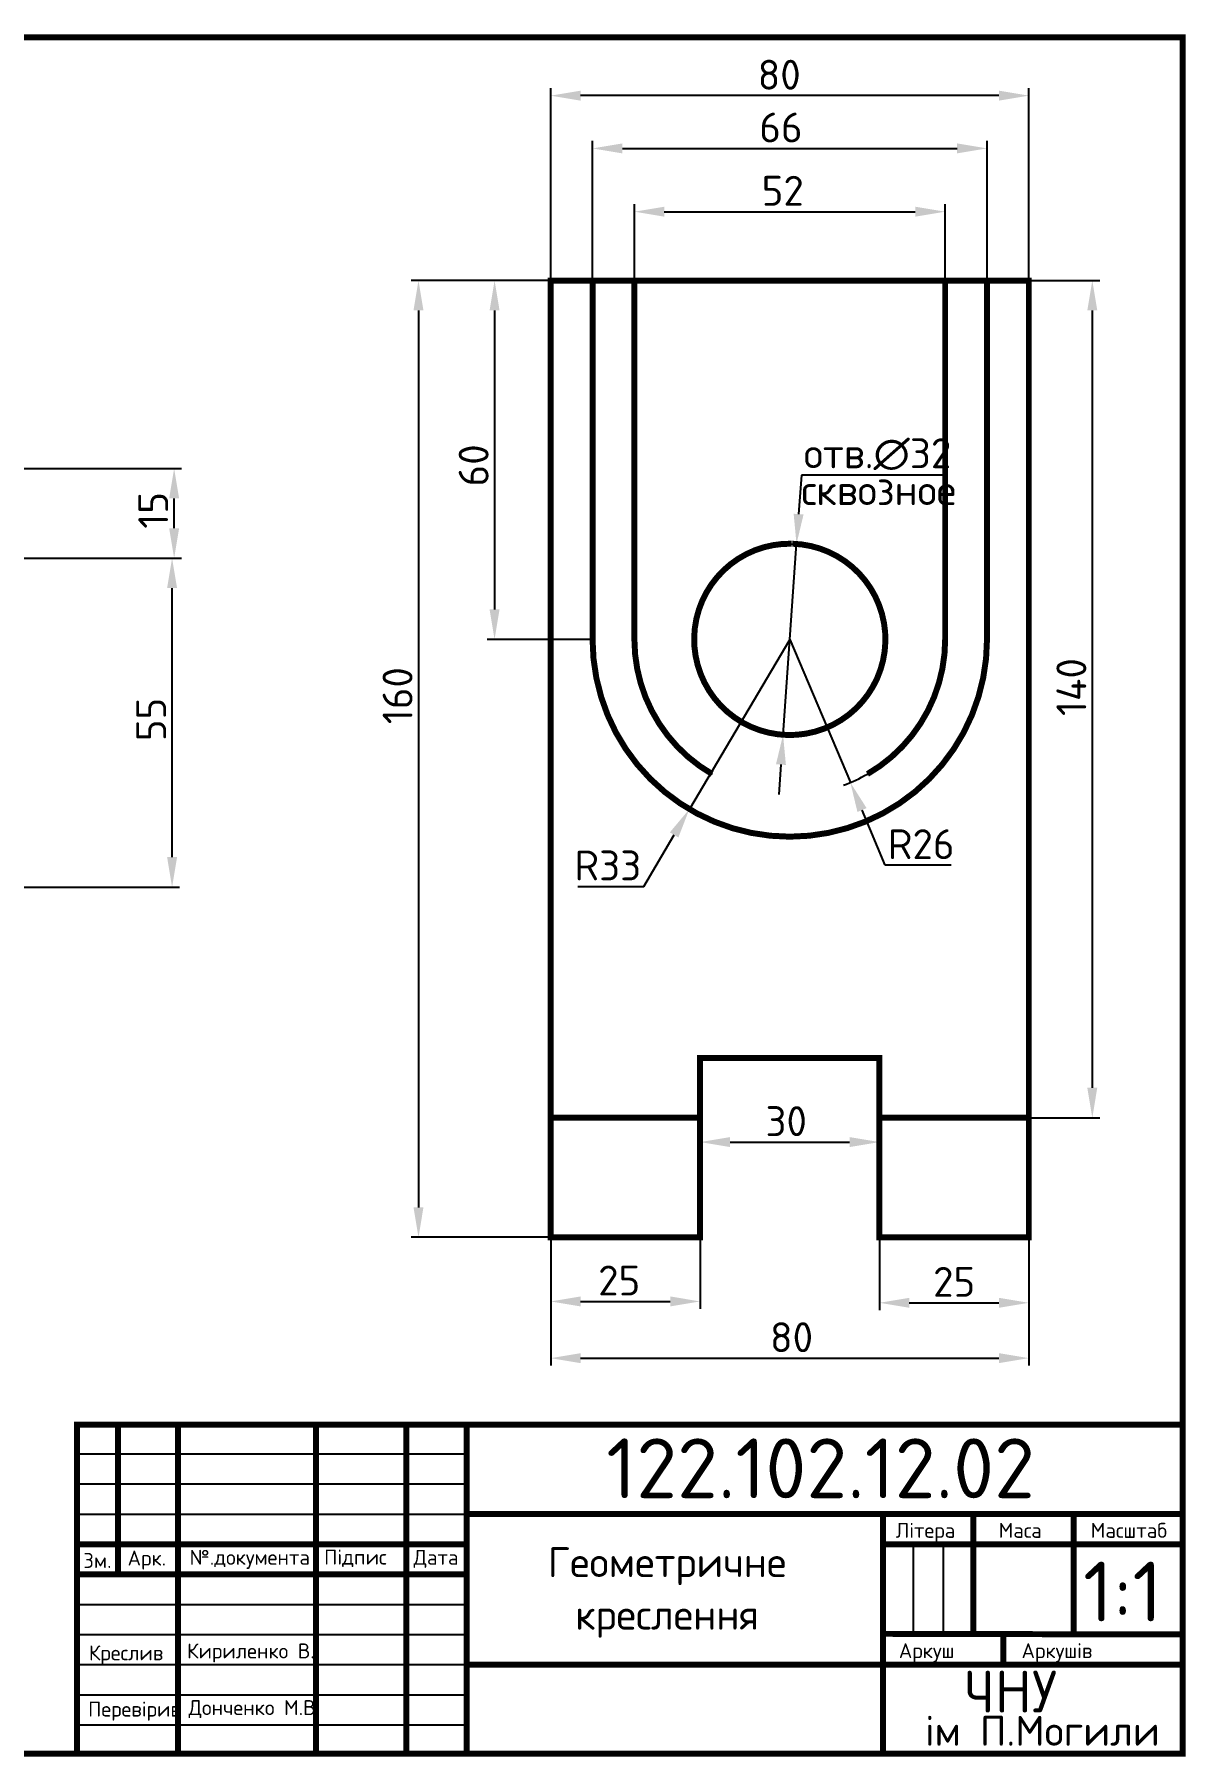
# Model space of a CAD drawing. Header units: millimetres. Extents: x 20 to 416, y 4 to 292.
# Drawn here: x 222.9 to 415.5, y 4.5 to 292.5 of the extents above; entities that cross this region are included whole.
import ezdxf
from ezdxf.enums import TextEntityAlignment as Align

# ---------------------------------------------------------------- set-up
doc = ezdxf.new("R2010")
doc.units = ezdxf.units.MM
doc.header["$PDMODE"] = 34
doc.header["$PDSIZE"] = -3
for name, color, linetype in [('Контур', 7, 'Continuous'), ('Побудова', 6, 'Continuous'), ('Розміри', 5, 'Continuous')]:
    doc.layers.add(name, color=color, linetype=linetype)
doc.styles.get("Standard").update_dxf_attribs({"font": 'isocpeur.ttf'})
doc.dimstyles.new('ESKD_', dxfattribs={"dimtxt": 5, "dimasz": 5, "dimexe": 1.25, "dimexo": 0, "dimgap": 1, "dimtad": 1, "dimtoh": 1, "dimdec": 1, "dimtxsty": 'Standard', "dimcen": 2.5, "dimclrd": 256, "dimclre": 256, "dimclrt": 256, "dimadec": 0, "dimazin": 0, "dimtfac": 1, "dimtdec": 1, "dimtmove": 0, "dimatfit": 3, "dimfxl": 1, "dimtfillclr": 256, "dimlwd": -1, "dimlwe": -1, "dimarcsym": 0})

# ---------------------------------------------------------------- blocks, each defined once
blk = doc.blocks.new('*D14')
at = {"layer": 'Defpoints', "color": 0, "linetype": 'ByBlock', "transparency": 16777216}
for p in [(309.2752012216088, 282.2636014480067), (309.2752012216088, 251.3352225048108), (389.2752012216088, 251.3352225048108)]:
    blk.add_point(p, dxfattribs=at)
at = {"layer": 'Розміри', "transparency": 16777216}
for p, q in [((309.2752012216088, 251.3352225048108), (309.2752012216088, 283.5136014480067)), ((384.2752012216088, 282.2636014480067), (314.2752012216088, 282.2636014480067)), ((389.2752012216088, 251.3352225048108), (389.2752012216088, 283.5136014480067))]:
    blk.add_line(p, q, dxfattribs=at)
at = {"layer": 'Розміри', "linetype": 'ByBlock', "transparency": 16777216}
for points in [[(314.2752012216088, 283.0969347813401), (314.2752012216088, 281.4302681146734), (309.2752012216088, 282.2636014480067)], [(384.2752012216088, 283.0969347813401), (384.2752012216088, 281.4302681146734), (389.2752012216088, 282.2636014480067)]]:
    blk.add_solid(points, dxfattribs=at)
at = {"layer": 'Розміри', "linetype": 'ByBlock', "transparency": 16777216, "insert": (347.5067196076977, 285.7636014480067), "char_height": 5, "attachment_point": 5}
blk.add_mtext('80', dxfattribs=at)
blk = doc.blocks.new('*D15')
at = {"layer": 'Defpoints', "color": 0, "linetype": 'ByBlock', "transparency": 16777216}
for p in [(382.2752012216088, 273.4420401145588), (316.2752012216088, 251.3352225048108), (382.2752012216088, 251.3352225048108)]:
    blk.add_point(p, dxfattribs=at)
at = {"layer": 'Розміри', "transparency": 16777216}
for p, q in [((316.2752012216088, 251.3352225048108), (316.2752012216088, 274.6920401145588)), ((382.2752012216088, 251.3352225048108), (382.2752012216088, 274.6920401145588)), ((321.2752012216088, 273.4420401145588), (377.2752012216088, 273.4420401145588))]:
    blk.add_line(p, q, dxfattribs=at)
at = {"layer": 'Розміри', "linetype": 'ByBlock', "transparency": 16777216}
for points in [[(321.2752012216088, 274.2753734478922), (321.2752012216088, 272.6087067812255), (316.2752012216088, 273.4420401145588)], [(377.2752012216088, 274.2753734478922), (377.2752012216088, 272.6087067812255), (382.2752012216088, 273.4420401145588)]]:
    blk.add_solid(points, dxfattribs=at)
at = {"layer": 'Розміри', "linetype": 'ByBlock', "transparency": 16777216, "insert": (347.8011158921522, 276.9420401145588), "char_height": 5, "attachment_point": 5}
blk.add_mtext('66', dxfattribs=at)
blk = doc.blocks.new('*D16')
at = {"layer": 'Defpoints', "color": 0, "linetype": 'ByBlock', "transparency": 16777216}
for p in [(375.2752012216088, 262.8561663802203), (323.2752012216088, 251.3352225048108), (375.2752012216088, 251.3352225048108)]:
    blk.add_point(p, dxfattribs=at)
at = {"layer": 'Розміри', "transparency": 16777216}
for p, q in [((323.2752012216088, 251.3352225048108), (323.2752012216088, 264.1061663802203)), ((328.2752012216088, 262.8561663802203), (370.2752012216088, 262.8561663802203)), ((375.2752012216088, 251.3352225048108), (375.2752012216088, 264.1061663802203))]:
    blk.add_line(p, q, dxfattribs=at)
at = {"layer": 'Розміри', "linetype": 'ByBlock', "transparency": 16777216}
for points in [[(328.2752012216088, 263.6894997135536), (328.2752012216088, 262.022833046887), (323.2752012216088, 262.8561663802203)], [(370.2752012216088, 263.6894997135536), (370.2752012216088, 262.022833046887), (375.2752012216088, 262.8561663802203)]]:
    blk.add_solid(points, dxfattribs=at)
at = {"layer": 'Розміри', "linetype": 'ByBlock', "transparency": 16777216, "insert": (348.0955105330088, 266.3561663802203), "char_height": 5, "attachment_point": 5}
blk.add_mtext('52', dxfattribs=at)
blk = doc.blocks.new('*D19')
at = {"layer": 'Defpoints', "color": 0, "linetype": 'ByBlock', "transparency": 16777216}
for p in [(309.2752012216088, 91.33522250481076), (334.2752012216088, 91.33522250481076), (334.2752012216088, 80.61214579565717)]:
    blk.add_point(p, dxfattribs=at)
at = {"layer": 'Розміри', "transparency": 16777216}
for p, q in [((309.2752012216088, 91.33522250481076), (309.2752012216088, 79.36214579565717)), ((334.2752012216088, 91.33522250481076), (334.2752012216088, 79.36214579565717)), ((314.2752012216088, 80.61214579565717), (329.2752012216088, 80.61214579565717))]:
    blk.add_line(p, q, dxfattribs=at)
at = {"layer": 'Розміри', "linetype": 'ByBlock', "transparency": 16777216}
for points in [[(314.2752012216088, 81.4454791289905), (314.2752012216088, 79.77881246232384), (309.2752012216088, 80.61214579565717)], [(329.2752012216088, 81.4454791289905), (329.2752012216088, 79.77881246232384), (334.2752012216088, 80.61214579565717)]]:
    blk.add_solid(points, dxfattribs=at)
at = {"layer": 'Розміри', "linetype": 'ByBlock', "transparency": 16777216, "insert": (320.7369495792257, 84.11214579565717), "char_height": 5, "attachment_point": 5}
blk.add_mtext('25', dxfattribs=at)
blk = doc.blocks.new('*D20')
at = {"layer": 'Defpoints', "color": 0, "linetype": 'ByBlock', "transparency": 16777216}
for p in [(364.2752012216088, 91.33522250481076), (389.2752012216088, 91.33522250481076), (389.2752012216088, 80.38592669242519)]:
    blk.add_point(p, dxfattribs=at)
at = {"layer": 'Розміри', "transparency": 16777216}
for p, q in [((364.2752012216088, 91.33522250481076), (364.2752012216088, 79.13592669242519)), ((389.2752012216088, 91.33522250481076), (389.2752012216088, 79.13592669242519)), ((369.2752012216088, 80.38592669242519), (384.2752012216088, 80.38592669242519))]:
    blk.add_line(p, q, dxfattribs=at)
at = {"layer": 'Розміри', "linetype": 'ByBlock', "transparency": 16777216}
for points in [[(369.2752012216088, 81.21926002575852), (369.2752012216088, 79.55259335909186), (364.2752012216088, 80.38592669242519)], [(384.2752012216088, 81.21926002575852), (384.2752012216088, 79.55259335909186), (389.2752012216088, 80.38592669242519)]]:
    blk.add_solid(points, dxfattribs=at)
at = {"layer": 'Розміри', "linetype": 'ByBlock', "transparency": 16777216, "insert": (376.7802132003137, 83.88592669242519), "char_height": 5, "attachment_point": 5}
blk.add_mtext('25', dxfattribs=at)
blk = doc.blocks.new('*D21')
at = {"layer": 'Defpoints', "color": 0, "linetype": 'ByBlock', "transparency": 16777216}
for p in [(309.2752012216088, 91.33522250481076), (389.2752012216088, 91.33522250481076), (389.2752012216088, 71.12860564044797)]:
    blk.add_point(p, dxfattribs=at)
at = {"layer": 'Розміри', "transparency": 16777216}
for p, q in [((309.2752012216088, 91.33522250481076), (309.2752012216088, 69.87860564044797)), ((389.2752012216088, 91.33522250481076), (389.2752012216088, 69.87860564044797)), ((314.2752012216088, 71.12860564044797), (384.2752012216088, 71.12860564044797))]:
    blk.add_line(p, q, dxfattribs=at)
at = {"layer": 'Розміри', "linetype": 'ByBlock', "transparency": 16777216}
for points in [[(314.2752012216088, 71.9619389737813), (314.2752012216088, 70.29527230711464), (309.2752012216088, 71.12860564044797)], [(384.2752012216088, 71.9619389737813), (384.2752012216088, 70.29527230711464), (389.2752012216088, 71.12860564044797)]]:
    blk.add_solid(points, dxfattribs=at)
at = {"layer": 'Розміри', "linetype": 'ByBlock', "transparency": 16777216, "insert": (349.5737836471742, 74.62860564044797), "char_height": 5, "attachment_point": 5}
blk.add_mtext('80', dxfattribs=at)
blk = doc.blocks.new('*D22')
at = {"layer": 'Defpoints', "color": 0, "linetype": 'ByBlock', "transparency": 16777216}
for p in [(334.2752012216088, 121.3352225048108), (364.2752012216088, 121.3352225048108), (364.2752012216088, 107.2620203288767)]:
    blk.add_point(p, dxfattribs=at)
at = {"layer": 'Розміри', "transparency": 16777216}
for p, q in [((334.2752012216088, 121.3352225048108), (334.2752012216088, 106.0120203288767)), ((364.2752012216088, 121.3352225048108), (364.2752012216088, 106.0120203288767)), ((339.2752012216088, 107.2620203288767), (359.2752012216088, 107.2620203288767))]:
    blk.add_line(p, q, dxfattribs=at)
at = {"layer": 'Розміри', "linetype": 'ByBlock', "transparency": 16777216}
for points in [[(339.2752012216088, 108.09535366221), (339.2752012216088, 106.4286869955434), (334.2752012216088, 107.2620203288767)], [(359.2752012216088, 108.09535366221), (359.2752012216088, 106.4286869955434), (364.2752012216088, 107.2620203288767)]]:
    blk.add_solid(points, dxfattribs=at)
at = {"layer": 'Розміри', "linetype": 'ByBlock', "transparency": 16777216, "insert": (348.6768691096411, 110.7620203288767), "char_height": 5, "attachment_point": 5}
blk.add_mtext('30', dxfattribs=at)
blk = doc.blocks.new('*D23')
at = {"layer": 'Defpoints', "color": 0, "linetype": 'ByBlock', "transparency": 16777216}
for p in [(309.2752012216089, 251.3352225048109), (287.148162354114, 91.33522250481077), (309.2752012216089, 91.33522250481079)]:
    blk.add_point(p, dxfattribs=at)
at = {"layer": 'Розміри', "transparency": 16777216}
for p, q in [((309.2752012216089, 251.3352225048109), (285.898162354114, 251.3352225048109)), ((287.148162354114, 246.3352225048109), (287.148162354114, 96.33522250481079)), ((309.2752012216089, 91.33522250481079), (285.898162354114, 91.33522250481077))]:
    blk.add_line(p, q, dxfattribs=at)
at = {"layer": 'Розміри', "linetype": 'ByBlock', "transparency": 16777216}
for points in [[(286.3148290207807, 246.3352225048109), (287.9814956874473, 246.3352225048109), (287.148162354114, 251.3352225048109)], [(286.3148290207807, 96.33522250481079), (287.9814956874474, 96.33522250481079), (287.148162354114, 91.33522250481077)]]:
    blk.add_solid(points, dxfattribs=at)
at = {"layer": 'Розміри', "linetype": 'ByBlock', "transparency": 16777216, "insert": (283.648162354114, 181.9183074781843), "char_height": 5, "attachment_point": 5, "rotation": 90}
blk.add_mtext('160', dxfattribs=at)
blk = doc.blocks.new('*D24')
at = {"layer": 'Defpoints', "color": 0, "linetype": 'ByBlock', "transparency": 16777216}
for p in [(389.275201221609, 251.3352225048109), (389.275201221609, 111.3352225048108), (399.8925658626043, 111.3352225048108)]:
    blk.add_point(p, dxfattribs=at)
at = {"layer": 'Розміри', "transparency": 16777216}
for p, q in [((389.275201221609, 251.3352225048109), (401.1425658626043, 251.3352225048109)), ((399.8925658626043, 246.3352225048109), (399.8925658626043, 116.3352225048108)), ((389.275201221609, 111.3352225048108), (401.1425658626043, 111.3352225048108))]:
    blk.add_line(p, q, dxfattribs=at)
at = {"layer": 'Розміри', "linetype": 'ByBlock', "transparency": 16777216}
for points in [[(399.059232529271, 246.3352225048109), (400.7258991959376, 246.3352225048109), (399.8925658626043, 251.3352225048109)], [(399.059232529271, 116.3352225048108), (400.7258991959376, 116.3352225048108), (399.8925658626043, 111.3352225048108)]]:
    blk.add_solid(points, dxfattribs=at)
at = {"layer": 'Розміри', "linetype": 'ByBlock', "transparency": 16777216, "insert": (396.3925658626042, 183.3626641307447), "char_height": 5, "attachment_point": 5, "rotation": 90}
blk.add_mtext('140', dxfattribs=at)
blk = doc.blocks.new('*D26')
at = {"layer": 'Defpoints', "color": 0, "linetype": 'ByBlock', "transparency": 16777216}
for p in [(350.400506775852, 207.2956011785636), (348.1498956673663, 175.3748438310505)]:
    blk.add_point(p, dxfattribs=at)
at = {"layer": 'Розміри', "transparency": 16777216}
for p, q in [((351.2109910127528, 218.7908215489558), (350.7521647615528, 212.2832195141114)), ((375.7109910127528, 218.7908215489558), (351.2109910127528, 218.7908215489558)), ((348.1498956673663, 175.3748438310505), (350.400506775852, 207.2956011785636)), ((347.7982376816655, 170.3872254955027), (347.4465796959646, 165.3996071599548))]:
    blk.add_line(p, q, dxfattribs=at)
at = {"layer": 'Розміри', "linetype": 'ByBlock', "transparency": 16777216}
for points in [[(349.9208950389615, 212.3418291783949), (351.583434484144, 212.2246098498279), (350.400506775852, 207.2956011785636)], [(346.9669679590742, 170.4458351597861), (348.6295074042567, 170.3286158312192), (348.1498956673663, 175.3748438310505)]]:
    blk.add_solid(points, dxfattribs=at)
at = {"layer": 'Розміри', "linetype": 'ByBlock', "transparency": 16777216, "insert": (363.9609910127528, 222.2908215489559), "char_height": 5, "attachment_point": 5}
blk.add_mtext('отв.∅32', dxfattribs=at)
blk = doc.blocks.new('*D27')
at = {"layer": 'Defpoints', "color": 0, "linetype": 'ByBlock', "transparency": 16777216}
for p in [(316.2752012216089, 251.3352225048109), (299.8807486507401, 191.3352225048108), (316.2752012216089, 191.3352225048108)]:
    blk.add_point(p, dxfattribs=at)
at = {"layer": 'Розміри', "transparency": 16777216}
for p, q in [((316.2752012216089, 251.3352225048109), (298.6307486507401, 251.3352225048109)), ((299.8807486507401, 246.3352225048109), (299.8807486507401, 196.3352225048108)), ((316.2752012216089, 191.3352225048108), (298.6307486507401, 191.3352225048108))]:
    blk.add_line(p, q, dxfattribs=at)
at = {"layer": 'Розміри', "linetype": 'ByBlock', "transparency": 16777216}
for points in [[(299.0474153174068, 246.3352225048109), (300.7140819840734, 246.3352225048109), (299.8807486507401, 251.3352225048109)], [(299.0474153174068, 196.3352225048108), (300.7140819840734, 196.3352225048108), (299.8807486507401, 191.3352225048108)]]:
    blk.add_solid(points, dxfattribs=at)
at = {"layer": 'Розміри', "linetype": 'ByBlock', "transparency": 16777216, "insert": (296.3807486507401, 220.4328205649605), "char_height": 5, "attachment_point": 5, "rotation": 90}
blk.add_mtext('60', dxfattribs=at)
blk = doc.blocks.new('*D28')
at = {"layer": 'Defpoints', "color": 0, "linetype": 'ByBlock', "transparency": 16777216}
for p in [(349.2752012216089, 191.3352225048109), (332.4683247025125, 162.9357700158657)]:
    blk.add_point(p, dxfattribs=at)
at = {"layer": 'Розміри', "transparency": 16777216}
for p, q in [((349.2752012216089, 191.3352225048109), (332.4683247025125, 162.9357700158657)), ((324.8288353756506, 150.0269279754361), (329.9218282602252, 158.6328226690558)), ((313.8288353756506, 150.0269279754361), (324.8288353756506, 150.0269279754361))]:
    blk.add_line(p, q, dxfattribs=at)
at = {"layer": 'Розміри', "linetype": 'ByBlock', "transparency": 16777216}
blk.add_solid([(329.2046703690902, 159.0572387427704), (330.6389861513602, 158.2084065953412), (332.4683247025125, 162.9357700158657)], dxfattribs=at)
at = {"layer": 'Розміри', "linetype": 'ByBlock', "transparency": 16777216, "insert": (318.8288353756506, 153.5269279754361), "char_height": 5, "attachment_point": 5}
blk.add_mtext('R33', dxfattribs=at)
blk = doc.blocks.new('*D29')
at = {"layer": 'Defpoints', "color": 0, "linetype": 'ByBlock', "transparency": 16777216}
for p in [(349.2752012216088, 191.335222504811), (359.4137635681449, 167.3934273852839)]:
    blk.add_point(p, dxfattribs=at)
at = {"layer": 'Розміри', "transparency": 16777216}
for p, q in [((349.2752012216088, 191.335222504811), (359.4137635681449, 167.3934273852839)), ((365.2629341526849, 153.5808532778645), (361.3634870963249, 162.7892360161441)), ((376.2629341526849, 153.5808532778645), (365.2629341526849, 153.5808532778645))]:
    blk.add_line(p, q, dxfattribs=at)
blk.add_arc((349.2752012216088, 191.335222504811), 26.0000000000002, 290.1964540846505, 300.0000000000001, dxfattribs=at)
at = {"layer": 'Розміри', "linetype": 'ByBlock', "transparency": 16777216}
blk.add_solid([(362.1308523245148, 163.1141899375074), (360.5961218681349, 162.4642820947808), (359.4137635681449, 167.3934273852839)], dxfattribs=at)
at = {"layer": 'Розміри', "linetype": 'ByBlock', "transparency": 16777216, "insert": (371.2629341526849, 157.0808532778645), "char_height": 5, "attachment_point": 5}
blk.add_mtext('R26', dxfattribs=at)
blk = doc.blocks.new('*D34')
at = {"layer": 'Defpoints', "color": 0, "linetype": 'ByBlock', "transparency": 16777216}
for p in [(218.4282904946098, 204.9151710954345), (245.922147069417, 204.9151710954345), (218.4282904946098, 149.9151710954345)]:
    blk.add_point(p, dxfattribs=at)
at = {"layer": 'Розміри', "transparency": 16777216}
for p, q in [((218.4282904946098, 204.9151710954345), (247.172147069417, 204.9151710954345)), ((245.922147069417, 154.9151710954345), (245.922147069417, 199.9151710954345)), ((218.4282904946098, 149.9151710954345), (247.172147069417, 149.9151710954345))]:
    blk.add_line(p, q, dxfattribs=at)
at = {"layer": 'Розміри', "linetype": 'ByBlock', "transparency": 16777216}
for points in [[(245.0888137360836, 199.9151710954345), (246.7554804027503, 199.9151710954345), (245.922147069417, 204.9151710954345)], [(245.0888137360836, 154.9151710954345), (246.7554804027503, 154.9151710954345), (245.922147069417, 149.9151710954345)]]:
    blk.add_solid(points, dxfattribs=at)
at = {"layer": 'Розміри', "linetype": 'ByBlock', "transparency": 16777216, "insert": (242.422147069417, 177.9339719809764), "char_height": 5, "attachment_point": 5, "rotation": 90}
blk.add_mtext('55', dxfattribs=at)
blk = doc.blocks.new('*D35')
at = {"layer": 'Defpoints', "color": 0, "linetype": 'ByBlock', "transparency": 16777216}
for p in [(218.4282904946098, 219.9151710954345), (246.2621318225365, 219.9151710954345), (218.4282904946098, 204.9151710954345)]:
    blk.add_point(p, dxfattribs=at)
at = {"layer": 'Розміри', "transparency": 16777216}
for p, q in [((218.4282904946098, 219.9151710954345), (247.5121318225365, 219.9151710954345)), ((246.2621318225365, 209.9151710954345), (246.2621318225365, 214.9151710954345)), ((218.4282904946098, 204.9151710954345), (247.5121318225365, 204.9151710954345))]:
    blk.add_line(p, q, dxfattribs=at)
at = {"layer": 'Розміри', "linetype": 'ByBlock', "transparency": 16777216}
for points in [[(245.4287984892032, 214.9151710954345), (247.0954651558698, 214.9151710954345), (246.2621318225365, 219.9151710954345)], [(245.4287984892032, 209.9151710954345), (247.0954651558698, 209.9151710954345), (246.2621318225365, 204.9151710954345)]]:
    blk.add_solid(points, dxfattribs=at)
at = {"layer": 'Розміри', "linetype": 'ByBlock', "transparency": 16777216, "insert": (242.7621318225365, 212.9115183379862), "char_height": 5, "attachment_point": 5, "rotation": 90}
blk.add_mtext('15', dxfattribs=at)

msp = doc.modelspace()

# ---------------------------------------------------------------- linework, layer by layer
at = {"layer": 'Контур'}
for p, q in [((236.863162814614, 60), (236.863162814614, 34.98283750303096)), ((246.9368496676129, 60), (246.9368496676129, 5)), ((270.0223799123523, 60), (270.0223799123523, 5)), ((285.1329090318236, 60), (285.1329090318236, 5)), ((295.2065958848225, 60), (295.2065958848225, 5)), ((230, 55.12066521234442), (295.2065958848225, 55.12066521234442)), ((230, 50.08620847061047), (295.2065958848225, 50.08620847061047)), ((230, 45.05175172887664), (295.2065958848225, 45.05175172887665)), ((415, 45.05175172887664), (295.2065958848225, 45.05175172887665)), ((364.8829249246141, 45.05175172887665), (364.8829249246141, 5)), ((379.9934540440854, 45.05175172887665), (379.9934540440854, 24.9139240195633)), ((396.7829305857142, 45.05175172887664), (396.7829305857142, 24.9139240195633)), ((230, 40.0172942447648), (295.2065958848225, 40.0172942447648)), ((415, 40.0172942447648), (364.8829249246141, 40.01729424476481)), ((369.9197671910865, 40.01729424476481), (369.9197671910865, 24.9139240195633)), ((374.956610617586, 40.01729424476481), (374.956610617586, 24.9139240195633)), ((230, 34.98283750303096), (295.2065958848225, 34.98283750303096)), ((230, 29.94838076129713), (295.2065958848225, 29.94838076129713)), ((230, 24.9139240195633), (295.2065958848225, 24.9139240195633)), ((415, 24.9139240195633), (364.8829249246141, 24.9139240195633)), ((385.0302963105578, 19.87946653545135), (385.0302963105578, 24.9139240195633)), ((396.7829305857142, 24.9139240195633), (396.7829305857142, 24.9139240195633)), ((230, 19.87946653545134), (295.2065958848225, 19.87946653545134)), ((415, 19.87946653545134), (295.2065958848225, 19.87946653545136)), ((230, 14.84500979371751), (295.2065958848225, 14.84500979371751)), ((230, 9.810553051983675), (295.2065958848225, 9.810553051983675))]:
    msp.add_line(p, q, dxfattribs=at)
at = {"layer": 'Контур', "const_width": 1}
msp.add_lwpolyline([(20, 5), (415, 5), (415, 292), (20, 292)], close=True, dxfattribs=at)
at = {"layer": 'Контур', "linetype": 'ByBlock', "const_width": 1}
for points in [[(309.2752012216088, 91.33522250481076), (309.2752012216088, 251.3352225048108), (389.2752012216088, 251.3352225048108), (389.2752012216088, 91.33522250481076), (364.2752012216088, 91.33522250481076), (364.2752012216088, 111.3352225048108), (389.2752012216088, 111.3352225048108), (364.2752012216088, 111.3352225048108), (364.2752012216088, 121.3352225048108), (334.2752012216088, 121.3352225048108), (334.2752012216088, 91.33522250481076), (309.2752012216088, 91.33522250481076), (309.2752012216088, 111.3352225048108), (334.2752012216088, 111.3352225048108)], [(382.2752012216088, 251.3352225048108), (389.2752012216088, 251.3352225048108), (389.2752012216088, 91.33522250481076), (364.2752012216088, 91.33522250481076), (364.2752012216088, 111.3352225048108), (389.2752012216088, 111.3352225048108), (364.2752012216088, 111.3352225048108), (364.2752012216088, 121.3352225048108), (334.2752012216088, 121.3352225048108), (334.2752012216088, 111.3352225048108), (334.2752012216088, 91.33522250481076), (309.2752012216088, 91.33522250481076), (309.2752012216088, 111.3352225048108), (334.2752012216088, 111.3352225048108), (309.2752012216088, 111.3352225048108), (309.2752012216088, 251.3352225048108), (375.2752012216088, 251.3352225048108)]]:
    msp.add_lwpolyline(points, dxfattribs=at)
for points in [[(316.2752012216088, 251.3352225048108), (316.2752012216088, 191.3352225048108, 0.9999999999999999), (382.2752012216088, 191.3352225048108), (382.2752012216088, 251.3352225048108), (375.2752012216088, 251.3352225048108), (375.2752012216088, 191.3352225048108, -0.267949192431123), (362.2752012216088, 168.8185620064154, 3.732050807568878)], [(323.2752012216088, 251.3352225048108), (323.2752012216088, 191.3352225048108, 0.2679491924311232), (336.2752012216088, 168.8185620064154, 0.532565777120789)], [(349.6019483369043, 207.3318857919668, 626.4910645317067), (349.7040758775896, 207.3294735510291, 1.027173739395896)]]:
    msp.add_lwpolyline(points, format="xyb", dxfattribs=at)
at = {"layer": 'Контур', "const_width": 1}
for points in [[(415, 5), (415, 60), (230, 60), (230, 5)], [(236.863162814614, 34.98283750303096), (236.863162814614, 60)], [(246.9368496676129, 5), (246.936849667613, 60)], [(270.0223799123523, 5), (270.0223799123523, 60)], [(285.1329090318236, 5), (285.1329090318236, 60)], [(295.2065958848225, 5), (295.2065958848225, 60)], [(295.2065958848225, 45.05175172887665), (415, 45.05175172887664)], [(364.8829249246141, 5), (364.8829249246141, 45.05175172887665)], [(379.9934540440854, 24.9139240195633), (379.9934540440854, 45.05175172887665)], [(396.7829305857142, 24.95461742647258), (396.7829305857142, 45.05175172887664)], [(230, 40.0172942447648), (295.2065958848225, 40.0172942447648)], [(415, 40.0172942447648), (364.8829249246141, 40.0172942447648)], [(230, 34.98283750303096), (295.2065958848225, 34.98283750303096)], [(364.8829249246141, 25.02587586443832), (415, 24.9139240195633)], [(385.0302963105578, 19.87946653545135), (385.0302963105578, 24.9139240195633)], [(295.2065958848225, 19.87946653545136), (415, 19.87946653545136)]]:
    msp.add_lwpolyline(points, dxfattribs=at)
at = {"layer": 'Побудова', "linetype": 'ByBlock'}
for p, q in [((309.2752012216088, 91.33522250481076), (309.2752012216088, 251.3352225048108)), ((309.2752012216088, 251.3352225048108), (389.2752012216088, 251.3352225048108)), ((309.2752012216088, 251.3352225048108), (335.2752012216088, 251.3352225048108)), ((309.2752012216088, 251.3352225048108), (316.2752012216088, 251.3352225048108)), ((309.2752012216088, 251.3352225048108), (316.2752012216088, 251.3352225048108)), ((316.2752012216088, 251.3352225048108), (323.2752012216088, 251.3352225048108)), ((316.2752012216088, 251.3352225048108), (316.2752012216088, 191.3352225048108)), ((316.2752012216088, 251.3352225048108), (323.2752012216088, 251.3352225048108)), ((323.2752012216088, 251.3352225048108), (323.2752012216088, 191.3352225048108)), ((382.2752012216088, 251.3352225048108), (375.2752012216088, 251.3352225048108)), ((375.2752012216088, 251.3352225048108), (375.2752012216088, 191.3352225048108)), ((389.2752012216088, 251.3352225048108), (382.2752012216088, 251.3352225048108)), ((389.2752012216088, 251.3352225048108), (382.2752012216088, 251.3352225048108)), ((382.2752012216088, 251.3352225048108), (382.2752012216088, 191.3352225048108)), ((389.2752012216088, 251.3352225048108), (389.2752012216088, 91.33522250481076)), ((364.2752012216088, 121.3352225048108), (334.2752012216088, 121.3352225048108)), ((334.2752012216088, 121.3352225048108), (334.2752012216088, 91.33522250481076)), ((364.2752012216088, 91.33522250481076), (364.2752012216088, 121.3352225048108)), ((309.2752012216088, 91.33522250481076), (309.2752012216088, 111.3352225048108)), ((309.2752012216088, 111.3352225048108), (334.2752012216088, 111.3352225048108)), ((389.2752012216088, 111.3352225048108), (364.2752012216088, 111.3352225048108)), ((389.2752012216088, 91.33522250481076), (389.2752012216088, 111.3352225048108)), ((334.2752012216088, 91.33522250481076), (309.2752012216088, 91.33522250481076)), ((389.2752012216088, 91.33522250481076), (364.2752012216088, 91.33522250481076))]:
    msp.add_line(p, q, dxfattribs=at)
msp.add_circle((349.2752012216088, 191.3352225048108), 16, dxfattribs=at)
for radius, start, end in [(33, 180, 0), (26, 180, 240), (26, 300.0000000000001, 0)]:
    msp.add_arc((349.2752012216088, 191.3352225048108), radius, start, end, dxfattribs=at)

# ---------------------------------------------------------------- texts
at = {"layer": 'Контур'}
for s, height, p in [('122.102.12.02', 10, (318.5761259924857, 47.70281727091196)), ('Зм.', 2.5, (231.0803076165289, 36.03893410471517)), ('Арк.', 2.5, (238.4722692592939, 36.44632881392575)), ('№.документа', 2.5, (248.8525309767556, 36.56809419880119)), ('Підпис', 2.5, (271.3568436526232, 36.60355408757621)), ('Дата', 2.5, (286.3162051505751, 36.56679253818876)), ('1:1', 10, (398.3559684994207, 27.09168593042613)), ('Креслив', 2.5, (231.9984560292644, 20.59472210853983)), ('Кириленко В.', 2.5, (248.4185828800851, 20.91272046072925)), ('Аркушів', 2.5, (388.0508193407863, 20.95655611076597)), ('ЧНУ', 7, (378.4416631993456, 11.86483707932177)), ('Перевірив', 2.5, (231.8711684352595, 11.18195865556015)), ('Донченко М.В.', 2.5, (248.6731580680951, 11.4363571805402)), ('ім П.Могили', 5, (371.8992590951711, 6.305760538889752))]:
    msp.add_text(s, height=height, dxfattribs=at).set_placement(p)
for s, height, p in [('Літера', 2.5, (371.9734765116643, 41.07861821270819)), ('Маса', 2.5, (387.8305327616029, 41.07861821270819)), ('Масштаб', 2.5, (406.012532987867, 41.07861821270819)), ('Геометричне', 5, (328.7451439106287, 34.5151383062514)), ('креслення', 5, (328.7451439106287, 25.72542929028725)), ('Аркуш', 2.5, (372.1741319467451, 20.95655611076597))]:
    msp.add_text(s, height=height, dxfattribs=at).set_placement(p, align=Align.CENTER)
at = {"layer": 'Розміри', "linetype": 'ByBlock', "insert": (351.2109910127528, 218.7908215489558), "char_height": 5, "attachment_point": 1}
msp.add_mtext_dynamic_manual_height_columns('сквозное', width=17.51722403712171, gutter_width=50, heights=[0], dxfattribs=at)

# ---------------------------------------------------------------- dimensions: what is measured, and where the dimension line sits
at = {"layer": 'Розміри', "linetype": 'ByBlock'}
for base, p1, p2, picture, middle in [((309.2752012216088, 282.2636014480067), (389.2752012216088, 251.3352225048108), (309.2752012216088, 251.3352225048108), '*D14', (347.5067196076977, 282.2636014480067)), ((382.2752012216088, 273.4420401145588), (316.2752012216088, 251.3352225048108), (382.2752012216088, 251.3352225048108), '*D15', (347.8011158921522, 273.4420401145588)), ((375.2752012216088, 262.8561663802203), (323.2752012216088, 251.3352225048108), (375.2752012216088, 251.3352225048108), '*D16', (348.0955105330088, 262.8561663802203)), ((364.2752012216088, 107.2620203288767), (334.2752012216088, 121.3352225048108), (364.2752012216088, 121.3352225048108), '*D22', (348.6768691096411, 107.2620203288767)), ((334.2752012216088, 80.61214579565717), (309.2752012216088, 91.33522250481076), (334.2752012216088, 91.33522250481076), '*D19', (320.7369495792257, 80.61214579565717)), ((389.2752012216088, 71.12860564044797), (309.2752012216088, 91.33522250481076), (389.2752012216088, 91.33522250481076), '*D21', (349.5737836471742, 71.12860564044797)), ((389.2752012216088, 80.38592669242519), (364.2752012216088, 91.33522250481076), (389.2752012216088, 91.33522250481076), '*D20', (376.7802132003137, 80.38592669242519))]:
    dim = msp.add_linear_dim(base=base, p1=p1, p2=p2, dimstyle='ESKD_', dxfattribs=at)
    dim.commit()
    dim.dimension.update_dxf_attribs({"geometry": picture, "text_midpoint": middle, "dimtype": 160})
for base, p1, p2, picture, middle in [((287.148162354114, 91.33522250481077), (309.2752012216088, 251.3352225048108), (309.2752012216088, 91.33522250481076), '*D23', (287.148162354114, 181.9183074781843)), ((299.8807486507401, 191.3352225048108), (316.2752012216088, 251.3352225048108), (316.2752012216088, 191.3352225048108), '*D27', (299.8807486507401, 220.4328205649605)), ((399.8925658626043, 111.3352225048108), (389.2752012216088, 251.3352225048108), (389.2752012216088, 111.3352225048108), '*D24', (399.8925658626042, 183.3626641307447)), ((246.2621318225365, 219.9151710954345), (218.4282904946097, 204.9151710954344), (218.4282904946097, 219.9151710954344), '*D35', (246.2621318225365, 212.9115183379862)), ((245.922147069417, 204.9151710954345), (218.4282904946097, 149.9151710954344), (218.4282904946097, 204.9151710954344), '*D34', (245.922147069417, 177.9339719809764))]:
    dim = msp.add_linear_dim(base=base, p1=p1, p2=p2, angle=90, dimstyle='ESKD_', dxfattribs=at)
    dim.commit()
    dim.dimension.update_dxf_attribs({"geometry": picture, "text_midpoint": middle, "dimtype": 160})
dim = msp.add_diameter_dim_2p(p1=(348.1498956673663, 175.3748438310505), p2=(350.400506775852, 207.2956011785636), text='отв.<>', dimstyle='ESKD_', dxfattribs=at)
dim.commit()
dim.dimension.update_dxf_attribs({"geometry": '*D26', "text_midpoint": (363.9609910127528, 218.7908215489559), "dimtype": 163})
for center, mpoint, picture, middle in [((349.2752012216089, 191.3352225048109), (332.4683247025125, 162.9357700158657), '*D28', (318.8288353756506, 153.5269279754361)), ((349.2752012216088, 191.335222504811), (359.4137635681449, 167.3934273852839), '*D29', (371.2629341526849, 157.0808532778645))]:
    dim = msp.add_radius_dim(center=center, mpoint=mpoint, dimstyle='ESKD_', dxfattribs=at)
    dim.commit()
    dim.dimension.update_dxf_attribs({"geometry": picture, "text_midpoint": middle})

doc.saveas('drawing.dxf')
